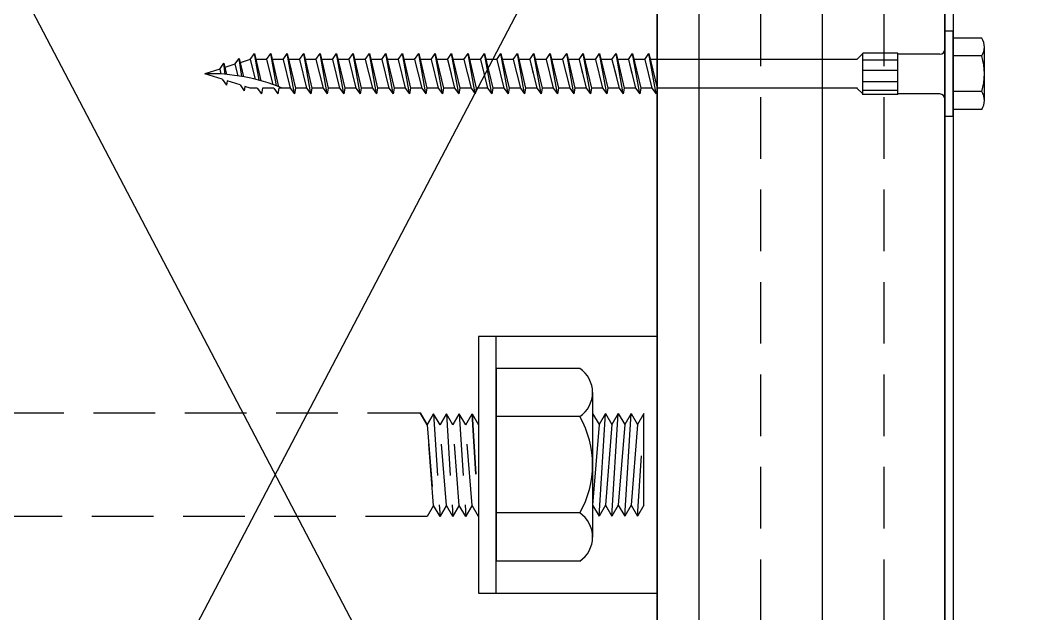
# Model space of a CAD drawing. Header units: inches. Extents: x -2661 to 42767, y -1222 to 9099.
# Drawn here: x -1287.88 to -1281.77, y 2735.92 to 2739.53 of the extents above; entities that cross this region are included whole.
import ezdxf

# ---------------------------------------------------------------- set-up
doc = ezdxf.new("R2010")
doc.units = ezdxf.units.IN
doc.header["$LTSCALE"] = 12
doc.header["$MEASUREMENT"] = 0
doc.linetypes.add('HIDDEN8', pattern=[0.04625, 0.03125, -0.015])
doc.layers.get('0').update_dxf_attribs({"linetype": 'CONTINUOUS'})
for name, color, linetype in [('S-BOLT', 2, 'CONTINUOUS'), ('S-FASTENERS', 2, 'CONTINUOUS'), ('S-SIMPSON', 2, 'CONTINUOUS'), ('S-STEEL', 4, 'CONTINUOUS'), ('S-WOOD', 3, 'CONTINUOUS')]:
    doc.layers.add(name, color=color, linetype=linetype)
doc.layers.add('S-HATCH1', color=1, linetype='CONTINUOUS', transparency=0.5)

# ---------------------------------------------------------------- blocks, each defined once
blk = doc.blocks.new('W10x54')
at = {"layer": 'S-HATCH1'}
h = blk.add_hatch(dxfattribs=at)
h.set_pattern_fill('STEEL', color=256, scale=10, style=0)
h.set_pattern_definition([(45, (-76.649, -518.546), (-0.8838835, 0.8838835), []), (45, (-76.649, -517.921), (-0.8838835, 0.8838835), [])])
edge = h.paths.add_edge_path()
edge.add_line((5, -5.0625), (5, -4.4375))
edge.add_line((5, -4.4375), (0.875, -4.4375))
edge.add_arc((0.875, -3.75), 0.6875, 180, 270, ccw=False)
edge.add_line((0.1875, -3.75), (0.1875, 3.75))
edge.add_arc((0.875, 3.75), 0.6875, 90, 180, ccw=False)
edge.add_line((0.875, 4.4375), (5, 4.4375))
edge.add_line((5, 4.4375), (5, 5.0625))
edge.add_line((5, 5.0625), (-5, 5.0625))
edge.add_line((-5, 5.0625), (-5, 4.4375))
edge.add_line((-5, 4.4375), (-0.875, 4.4375))
edge.add_arc((-0.875, 3.75), 0.6875, 0, 90, ccw=False)
edge.add_line((-0.1875, 3.75), (-0.1875, -3.75))
edge.add_arc((-0.875, -3.75), 0.6875, -90, 0, ccw=False)
edge.add_line((-0.875, -4.4375), (-5, -4.4375))
edge.add_line((-5, -4.4375), (-5, -5.0625))
edge.add_line((-5, -5.0625), (5, -5.0625))
blk = doc.blocks.new('NUT-SM-THREADS-new')
for p, q in [((0.3921, 1.4375), (-0.4997, 1.4375)), ((-0.4997, 1.4375), (-0.3914, 1.375)), ((-0.4997, 1.3125), (-0.3914, 1.375)), ((-0.3914, 1.375), (0.3921, 1.3125)), ((0.5003, 1.375), (-0.0874, 1.4117)), ((0.3921, 1.4375), (0.3921, 1.4375)), ((0.3921, 1.4375), (0.5003, 1.375)), ((0.3921, 1.3125), (0.5003, 1.375)), ((0.5003, 1.25), (-0.4997, 1.3125)), ((-0.4997, 1.3125), (-0.3914, 1.25)), ((0.3921, 1.3125), (0.5003, 1.25)), ((-0.4997, 1.1875), (-0.3914, 1.25)), ((0.5003, 1.125), (-0.4997, 1.1875)), ((-0.4997, 1.1875), (-0.3914, 1.125)), ((-0.3914, 1.25), (0.3921, 1.1875)), ((0.3921, 1.1875), (0.5003, 1.25)), ((0.3921, 1.1875), (0.5003, 1.125)), ((-0.4997, 1.0625), (-0.3914, 1.125)), ((-0.3914, 1.125), (0.3921, 1.0625)), ((0.3921, 1.0625), (0.5003, 1.125)), ((0.5003, 1), (-0.4997, 1.0625)), ((-0.4997, 1.0625), (-0.3914, 1)), ((-0.4997, 0.9375), (-0.3914, 1)), ((-0.3914, 1), (0.3921, 0.9375)), ((0.3921, 1.0625), (0.5003, 1)), ((0.3921, 0.9375), (0.5003, 1)), ((-0.703, 0.9375), (0.7043, 0.9375)), ((-0.9378, 0.8125), (-0.9378, 0)), ((-0.4688, 0.8125), (-0.4688, 0)), ((0.4694, 0.8125), (0.4694, 0)), ((0.9385, 0.8125), (0.9385, 0)), ((-0.9378, 0), (-0.8438, 0)), ((-0.8438, 0), (0.8438, 0)), ((0.8438, 0), (0.9385, 0))]:
    blk.add_line(p, q)
for centre, radius, start, end in [((-0.7033, 0.6549), 0.2826, 33.89006, 146.10994), ((0.0003, -0.0052), 0.9427, 60.15828, 119.84172), ((0.704, 0.6549), 0.2826, 33.89006, 146.10994)]:
    blk.add_arc(centre, radius, start, end)
blk = doc.blocks.new('*U508')
at = {"layer": 'S-BOLT'}
blk.add_lwpolyline([(7.8913, 0.7812), (7.8913, -0.7812), (7.9988, -0.7812), (7.9988, 0.7812)], close=True, dxfattribs=at)
at = {"layer": 'S-BOLT', "linetype": 'HIDDEN8'}
for points in [[(7.8132, 0.2422), (7.8523, 0.3098), (7.8752, -0.0575), (7.8523, 0.3098), (7.8913, 0.2422), (7.8913, -0.3152), (7.8523, -0.2475), (7.8132, 0.2422), (7.7741, 0.3098), (7.8132, -0.3152), (7.8523, -0.2475), (7.8132, -0.3152), (7.7741, -0.2475), (7.7351, 0.2422), (7.7741, 0.3098), (7.7351, 0.2422), (7.696, 0.3098), (7.7351, -0.3152), (7.7741, -0.2475), (7.7351, -0.3152), (7.696, -0.2475), (7.6569, 0.2422), (7.696, 0.3098), (7.6569, 0.2422), (7.6179, 0.3098), (7.6569, -0.3152), (7.696, -0.2475), (7.6569, -0.3152), (7.6179, -0.2475), (7.5788, 0.2422), (7.6179, 0.3098), (7.5788, 0.2422), (7.5364, 0.3154), (7.5788, 0.2422), (7.6179, -0.2475), (7.5788, -0.3152), (0, -0.3154)], [(0, 0.3154), (7.5364, 0.3154)]]:
    blk.add_lwpolyline(points, dxfattribs=at)
at = {"layer": 'S-BOLT', "xscale": 0.625, "yscale": 0.625, "zscale": 0.625, "rotation": 270}
blk.add_blockref('NUT-SM-THREADS-new', (7.9988, 0), dxfattribs=at)
blk = doc.blocks.new('*U1291')
at = {"layer": 'S-WOOD'}
h = blk.add_hatch(dxfattribs=at)
h.set_pattern_fill('ANSI33', color=1, scale=3, angle=45, style=0)
h.set_pattern_definition([(90, (0.25, -8.375), (-0.75, 1e-16), []), (90, (0.625, -8), (-0.75, 1e-16), [0.375, -0.1875])])
h.paths.add_polyline_path([(1.75, -11.875), (0, -11.875), (0, 0), (1.75, 0)])
at = {"color": 4}
blk.add_lwpolyline([(0, 0), (1.75, 0), (1.75, -11.875), (0, -11.875)], close=True, dxfattribs=at)
blk.add_lwpolyline([(1.75, -11.875), (0, -11.875), (0, 0), (1.75, 0)], close=True)
blk = doc.blocks.new('SDS.25X4.5-f')
at = {"layer": 'S-SIMPSON'}
for p, q in [((-0.2165, 0.2244), (-0.2165, 0.05)), ((0.1624, 0.24), (-0.1624, 0.24)), ((-0.1083, 0.2244), (-0.1083, 0.05)), ((0.1083, 0.2244), (0.1083, 0.05)), ((0.2165, 0.2244), (0.2165, 0.05)), ((0.26, 0.05), (-0.26, 0.05)), ((-0.26, 0.05), (-0.26, 0)), ((0.26, 0), (-0.26, 0)), ((0.26, 0.05), (0.26, 0)), ((-0.1259, -0.286), (-0.1259, -0.5)), ((0.1259, -0.286), (-0.1259, -0.286)), ((-0.0823, -0.286), (-0.0823, -0.5)), ((-0.0192, -0.286), (-0.0192, -0.5)), ((0.0494, -0.286), (0.0494, -0.5)), ((0.1018, -0.286), (0.1018, -0.5)), ((0.1259, -0.286), (0.1259, -0.5)), ((0.1276, -0.5), (-0.1242, -0.5)), ((-0.087, -0.536), (-0.123, -0.5)), ((-0.087, -0.536), (-0.087, -1.7912)), ((0.123, -0.5), (0.087, -0.536)), ((0.087, -0.5316), (0.087, -1.75)), ((0.087, -0.5316), (0.087, -1.75)), ((-0.087, -0.5749), (-0.087, -1.7912)), ((0.087, -1.6816), (0.087, -1.75)), ((0.087, -1.6816), (0.087, -1.75)), ((-0.087, -1.7249), (-0.087, -1.7912)), ((-0.087, -1.7249), (-0.087, -1.7912)), ((-0.087, -1.7249), (-0.087, -1.7912))]:
    blk.add_line(p, q, dxfattribs=at)
at = {"layer": 'S-SIMPSON', "color": 1}
for p, q in [((-0.123, -1.7997), (0.087, -1.75)), ((-0.123, -1.7997), (0.087, -1.75)), ((-0.123, -1.7997), (0.087, -1.75)), ((0.123, -1.7563), (-0.123, -1.7997)), ((0.123, -1.7563), (-0.123, -1.7997)), ((0.123, -1.7563), (-0.123, -1.7997)), ((0.087, -1.75), (0.123, -1.7563)), ((0.087, -1.75), (0.123, -1.7563)), ((0.087, -1.75), (0.123, -1.7563)), ((0.087, -1.7816), (0.123, -1.7563)), ((0.087, -1.7816), (0.123, -1.7563)), ((0.087, -1.7816), (0.123, -1.7563)), ((-0.087, -1.8249), (-0.123, -1.7997)), ((-0.087, -1.8249), (-0.123, -1.7997)), ((-0.087, -1.8249), (-0.123, -1.7997)), ((-0.087, -1.8249), (0.087, -1.7816)), ((-0.087, -1.8249), (0.087, -1.7816)), ((-0.087, -1.8249), (0.087, -1.7816)), ((-0.087, -1.8249), (-0.087, -1.8912)), ((-0.087, -1.8249), (-0.087, -1.8912)), ((-0.087, -1.8249), (-0.087, -1.8912)), ((-0.087, -1.8249), (-0.087, -1.8912)), ((-0.087, -1.8249), (-0.087, -1.8912)), ((-0.087, -1.8249), (-0.087, -1.8912)), ((0.087, -1.7816), (0.087, -1.85)), ((0.087, -1.7816), (0.087, -1.85)), ((0.087, -1.7816), (0.087, -1.85)), ((0.087, -1.7816), (0.087, -1.85)), ((0.087, -1.7816), (0.087, -1.85)), ((0.087, -1.7816), (0.087, -1.85)), ((-0.123, -1.8997), (0.087, -1.85)), ((-0.123, -1.8997), (0.087, -1.85)), ((-0.123, -1.8997), (0.087, -1.85)), ((-0.123, -1.8997), (0.087, -1.85)), ((0.123, -1.8563), (-0.123, -1.8997)), ((0.123, -1.8563), (-0.123, -1.8997)), ((0.123, -1.8563), (-0.123, -1.8997)), ((0.123, -1.8563), (-0.123, -1.8997)), ((-0.087, -1.9249), (0.087, -1.8816)), ((-0.087, -1.9249), (0.087, -1.8816)), ((-0.087, -1.9249), (0.087, -1.8816)), ((-0.087, -1.9249), (0.087, -1.8816)), ((0.087, -1.85), (0.123, -1.8563)), ((0.087, -1.85), (0.123, -1.8563)), ((0.087, -1.85), (0.123, -1.8563)), ((0.087, -1.85), (0.123, -1.8563)), ((0.087, -1.8816), (0.123, -1.8563)), ((0.087, -1.8816), (0.123, -1.8563)), ((0.087, -1.8816), (0.123, -1.8563)), ((0.087, -1.8816), (0.123, -1.8563)), ((0.087, -1.8816), (0.087, -1.95)), ((0.087, -1.8816), (0.087, -1.95)), ((0.087, -1.8816), (0.087, -1.95)), ((0.087, -1.8816), (0.087, -1.95)), ((0.087, -1.8816), (0.087, -1.95)), ((0.087, -1.8816), (0.087, -1.95)), ((0.087, -1.8816), (0.087, -1.95)), ((0.087, -1.8816), (0.087, -1.95)), ((0.087, -1.8816), (0.087, -1.95)), ((0.087, -1.8816), (0.087, -1.95)), ((-0.087, -1.9249), (-0.123, -1.8997)), ((-0.087, -1.9249), (-0.123, -1.8997)), ((-0.087, -1.9249), (-0.123, -1.8997)), ((-0.087, -1.9249), (-0.123, -1.8997)), ((-0.087, -1.9249), (-0.123, -1.8997)), ((-0.123, -1.9997), (0.087, -1.95)), ((-0.123, -1.9997), (0.087, -1.95)), ((-0.123, -1.9997), (0.087, -1.95)), ((-0.123, -1.9997), (0.087, -1.95)), ((-0.123, -1.9997), (0.087, -1.95)), ((-0.123, -1.9997), (0.087, -1.95)), ((-0.123, -1.9997), (0.087, -1.95)), ((-0.123, -1.9997), (0.087, -1.95)), ((-0.087, -1.9249), (0, -1.9032)), ((-0.087, -1.9249), (-0.087, -1.9912)), ((-0.087, -1.9249), (-0.087, -1.9912)), ((-0.087, -1.9249), (-0.087, -1.9912)), ((-0.087, -1.9249), (-0.087, -1.9912)), ((-0.087, -1.9249), (-0.087, -1.9912)), ((-0.087, -1.9249), (-0.087, -1.9912)), ((-0.087, -1.9249), (-0.087, -1.9912)), ((-0.087, -1.9249), (-0.087, -1.9912)), ((-0.087, -1.9249), (-0.087, -1.9912)), ((-0.087, -1.9249), (-0.087, -1.9912)), ((-0.087, -1.9249), (-0.087, -1.9912)), ((-0.087, -1.9249), (-0.087, -1.9912)), ((-0.087, -1.9912), (0.087, -1.95)), ((0.087, -1.95), (0.123, -1.9563)), ((0.087, -1.95), (0.123, -1.9563)), ((0.087, -1.95), (0.123, -1.9563)), ((0.087, -1.95), (0.123, -1.9563)), ((0.087, -1.95), (0.123, -1.9563)), ((0.087, -1.95), (0.123, -1.9563)), ((0.087, -1.95), (0.123, -1.9563)), ((0.087, -1.95), (0.123, -1.9563)), ((0.087, -1.95), (0.123, -1.9563)), ((0.123, -1.9563), (-0.123, -1.9997)), ((0.123, -1.9563), (-0.123, -1.9997)), ((0.123, -1.9563), (-0.123, -1.9997)), ((0.123, -1.9563), (-0.123, -1.9997)), ((0.123, -1.9563), (-0.123, -1.9997)), ((0.123, -1.9563), (-0.123, -1.9997)), ((0.123, -1.9563), (-0.123, -1.9997)), ((0.123, -1.9563), (-0.123, -1.9997)), ((0.123, -1.9563), (-0.123, -1.9997)), ((-0.087, -2.0249), (-0.123, -1.9997)), ((-0.087, -2.0249), (-0.123, -1.9997)), ((-0.087, -2.0249), (-0.123, -1.9997)), ((-0.087, -2.0249), (-0.123, -1.9997)), ((-0.087, -2.0249), (-0.123, -1.9997)), ((-0.087, -2.0249), (-0.123, -1.9997)), ((-0.087, -2.0249), (-0.123, -1.9997)), ((-0.087, -2.0249), (-0.123, -1.9997)), ((-0.087, -2.0249), (-0.123, -1.9997)), ((-0.087, -2.0249), (-0.123, -1.9997)), ((-0.087, -2.0249), (-0.123, -1.9997)), ((-0.087, -2.0249), (-0.123, -1.9997)), ((-0.087, -2.0249), (-0.123, -1.9997)), ((-0.087, -2.0249), (0.087, -1.9816)), ((-0.087, -2.0249), (0.087, -1.9816)), ((-0.087, -2.0249), (0.087, -1.9816)), ((-0.087, -2.0249), (0.087, -1.9816)), ((-0.087, -2.0249), (0.087, -1.9816)), ((-0.087, -2.0249), (0.087, -1.9816)), ((-0.087, -2.0249), (0.087, -1.9816)), ((-0.087, -2.0249), (0.087, -1.9816)), ((-0.087, -2.0249), (0.087, -1.9816)), ((-0.087, -2.0249), (0.013, -2)), ((-0.087, -2.0249), (0.013, -2)), ((-0.087, -2.0249), (0.013, -2)), ((-0.087, -2.0249), (0, -2.0032)), ((0.087, -1.9816), (0.123, -1.9563)), ((0.087, -1.9816), (0.123, -1.9563)), ((0.087, -1.9816), (0.123, -1.9563)), ((0.087, -1.9816), (0.123, -1.9563)), ((0.087, -1.9816), (0.123, -1.9563)), ((0.087, -1.9816), (0.123, -1.9563)), ((0.087, -1.9816), (0.123, -1.9563)), ((0.087, -1.9816), (0.123, -1.9563)), ((0.087, -1.9816), (0.123, -1.9563)), ((0.087, -1.9816), (0.087, -2.05)), ((0.087, -1.9816), (0.087, -2.05)), ((0.087, -1.9816), (0.087, -2.05)), ((0.087, -1.9816), (0.087, -2.05)), ((0.087, -1.9816), (0.087, -2.05)), ((0.087, -1.9816), (0.087, -2.05)), ((0.087, -1.9816), (0.087, -2.05)), ((0.087, -1.9816), (0.087, -2.05)), ((0.087, -1.9816), (0.087, -2.05)), ((0.087, -1.9816), (0.087, -2.05)), ((0.087, -1.9816), (0.087, -2.05)), ((0.087, -1.9816), (0.087, -2.05)), ((0.087, -1.9816), (0.087, -2.05)), ((-0.123, -2.0997), (0.087, -2.05)), ((-0.123, -2.0997), (0.087, -2.05)), ((-0.123, -2.0997), (0.087, -2.05)), ((-0.123, -2.0997), (0.087, -2.05)), ((-0.123, -2.0997), (0.087, -2.05)), ((-0.123, -2.0997), (0.087, -2.05)), ((-0.123, -2.0997), (0.087, -2.05)), ((-0.123, -2.0997), (0.087, -2.05)), ((-0.123, -2.0997), (0.087, -2.05)), ((0.123, -2.0563), (-0.123, -2.0997)), ((0.123, -2.0563), (-0.123, -2.0997)), ((0.123, -2.0563), (-0.123, -2.0997)), ((0.123, -2.0563), (-0.123, -2.0997)), ((0.123, -2.0563), (-0.123, -2.0997)), ((0.123, -2.0563), (-0.123, -2.0997)), ((0.123, -2.0563), (-0.123, -2.0997)), ((0.123, -2.0563), (-0.123, -2.0997)), ((0.123, -2.0563), (-0.123, -2.0997)), ((-0.087, -2.0249), (-0.087, -2.0912)), ((-0.087, -2.0249), (-0.087, -2.0912)), ((-0.087, -2.0249), (-0.087, -2.0912)), ((-0.087, -2.0249), (-0.087, -2.0912)), ((-0.087, -2.0249), (-0.087, -2.0912)), ((-0.087, -2.0249), (-0.087, -2.0912)), ((-0.087, -2.0249), (-0.087, -2.0912)), ((-0.087, -2.0249), (-0.087, -2.0912)), ((-0.087, -2.0249), (-0.087, -2.0912)), ((-0.087, -2.0249), (-0.087, -2.0912)), ((-0.087, -2.0249), (-0.087, -2.0912)), ((0.087, -2.05), (0.123, -2.0563)), ((0.087, -2.05), (0.123, -2.0563)), ((0.087, -2.05), (0.123, -2.0563)), ((0.087, -2.05), (0.123, -2.0563)), ((0.087, -2.05), (0.123, -2.0563)), ((0.087, -2.05), (0.123, -2.0563)), ((0.087, -2.05), (0.123, -2.0563)), ((0.087, -2.05), (0.123, -2.0563)), ((0.087, -2.05), (0.123, -2.0563)), ((0.087, -2.0816), (0.123, -2.0563)), ((0.087, -2.0816), (0.123, -2.0563)), ((0.087, -2.0816), (0.123, -2.0563)), ((0.087, -2.0816), (0.123, -2.0563)), ((0.087, -2.0816), (0.123, -2.0563)), ((0.087, -2.0816), (0.123, -2.0563)), ((0.087, -2.0816), (0.123, -2.0563)), ((0.087, -2.0816), (0.123, -2.0563)), ((0.087, -2.0816), (0.123, -2.0563)), ((-0.087, -2.1249), (-0.123, -2.0997)), ((-0.087, -2.1249), (-0.123, -2.0997)), ((-0.087, -2.1249), (-0.123, -2.0997)), ((-0.087, -2.1249), (-0.123, -2.0997)), ((-0.087, -2.1249), (-0.123, -2.0997)), ((-0.087, -2.1249), (-0.123, -2.0997)), ((-0.087, -2.1249), (-0.123, -2.0997)), ((-0.087, -2.1249), (-0.123, -2.0997)), ((-0.087, -2.1249), (-0.123, -2.0997)), ((-0.087, -2.1249), (0.087, -2.0816)), ((-0.087, -2.1249), (0.087, -2.0816)), ((-0.087, -2.1249), (0.087, -2.0816)), ((-0.087, -2.1249), (0.087, -2.0816)), ((-0.087, -2.1249), (0.087, -2.0816)), ((-0.087, -2.1249), (0.087, -2.0816)), ((-0.087, -2.1249), (0.087, -2.0816)), ((-0.087, -2.1249), (0.087, -2.0816)), ((-0.087, -2.1249), (0.087, -2.0816)), ((-0.087, -2.1249), (-0.087, -2.1912)), ((-0.087, -2.1249), (-0.087, -2.1912)), ((-0.087, -2.1249), (-0.087, -2.1912)), ((-0.087, -2.1249), (-0.087, -2.1912)), ((-0.087, -2.1249), (-0.087, -2.1912)), ((-0.087, -2.1249), (-0.087, -2.1912)), ((-0.087, -2.1249), (-0.087, -2.1912)), ((-0.087, -2.1249), (-0.087, -2.1912)), ((-0.087, -2.1249), (-0.087, -2.1912)), ((-0.087, -2.1249), (-0.087, -2.1912)), ((-0.087, -2.1249), (-0.087, -2.1912)), ((0.087, -2.0816), (0.087, -2.15)), ((0.087, -2.0816), (0.087, -2.15)), ((0.087, -2.0816), (0.087, -2.15)), ((0.087, -2.0816), (0.087, -2.15)), ((0.087, -2.0816), (0.087, -2.15)), ((0.087, -2.0816), (0.087, -2.15)), ((0.087, -2.0816), (0.087, -2.15)), ((0.087, -2.0816), (0.087, -2.15)), ((0.087, -2.0816), (0.087, -2.15)), ((0.087, -2.0816), (0.087, -2.15)), ((0.087, -2.0816), (0.087, -2.15)), ((-0.123, -2.1997), (0.087, -2.15)), ((-0.123, -2.1997), (0.087, -2.15)), ((-0.123, -2.1997), (0.087, -2.15)), ((-0.123, -2.1997), (0.087, -2.15)), ((-0.123, -2.1997), (0.087, -2.15)), ((-0.123, -2.1997), (0.087, -2.15)), ((-0.123, -2.1997), (0.087, -2.15)), ((-0.123, -2.1997), (0.087, -2.15)), ((-0.123, -2.1997), (0.087, -2.15)), ((-0.123, -2.1997), (0.087, -2.15)), ((-0.123, -2.1997), (0.087, -2.15)), ((0.123, -2.1563), (-0.123, -2.1997)), ((0.123, -2.1563), (-0.123, -2.1997)), ((0.123, -2.1563), (-0.123, -2.1997)), ((0.123, -2.1563), (-0.123, -2.1997)), ((0.123, -2.1563), (-0.123, -2.1997)), ((0.123, -2.1563), (-0.123, -2.1997)), ((0.123, -2.1563), (-0.123, -2.1997)), ((0.123, -2.1563), (-0.123, -2.1997)), ((0.123, -2.1563), (-0.123, -2.1997)), ((0.123, -2.1563), (-0.123, -2.1997)), ((0.123, -2.1563), (-0.123, -2.1997)), ((-0.087, -2.2249), (-0.123, -2.1997)), ((-0.087, -2.2249), (-0.123, -2.1997)), ((-0.087, -2.2249), (-0.123, -2.1997)), ((-0.087, -2.2249), (-0.123, -2.1997)), ((-0.087, -2.2249), (-0.123, -2.1997)), ((-0.087, -2.2249), (-0.123, -2.1997)), ((-0.087, -2.2249), (-0.123, -2.1997)), ((-0.087, -2.2249), (-0.123, -2.1997)), ((-0.087, -2.2249), (-0.123, -2.1997)), ((-0.087, -2.2249), (-0.123, -2.1997)), ((-0.087, -2.2249), (-0.123, -2.1997)), ((-0.087, -2.2249), (-0.123, -2.1997)), ((-0.087, -2.2249), (-0.123, -2.1997)), ((-0.087, -2.2249), (0.087, -2.1816)), ((-0.087, -2.2249), (0.087, -2.1816)), ((-0.087, -2.2249), (0.087, -2.1816)), ((-0.087, -2.2249), (0.087, -2.1816)), ((-0.087, -2.2249), (0.087, -2.1816)), ((-0.087, -2.2249), (0.087, -2.1816)), ((-0.087, -2.2249), (0.087, -2.1816)), ((-0.087, -2.2249), (0.087, -2.1816)), ((-0.087, -2.2249), (0.087, -2.1816)), ((-0.087, -2.2249), (0.087, -2.1816)), ((-0.087, -2.2249), (0.087, -2.1816)), ((0.087, -2.15), (0.123, -2.1563)), ((0.087, -2.15), (0.123, -2.1563)), ((0.087, -2.15), (0.123, -2.1563)), ((0.087, -2.15), (0.123, -2.1563)), ((0.087, -2.15), (0.123, -2.1563)), ((0.087, -2.15), (0.123, -2.1563)), ((0.087, -2.15), (0.123, -2.1563)), ((0.087, -2.15), (0.123, -2.1563)), ((0.087, -2.15), (0.123, -2.1563)), ((0.087, -2.15), (0.123, -2.1563)), ((0.087, -2.15), (0.123, -2.1563)), ((0.087, -2.1816), (0.123, -2.1563)), ((0.087, -2.1816), (0.123, -2.1563)), ((0.087, -2.1816), (0.123, -2.1563)), ((0.087, -2.1816), (0.123, -2.1563)), ((0.087, -2.1816), (0.123, -2.1563)), ((0.087, -2.1816), (0.123, -2.1563)), ((0.087, -2.1816), (0.123, -2.1563)), ((0.087, -2.1816), (0.123, -2.1563)), ((0.087, -2.1816), (0.123, -2.1563)), ((0.087, -2.1816), (0.123, -2.1563)), ((0.087, -2.1816), (0.123, -2.1563)), ((0.087, -2.1816), (0.087, -2.25)), ((0.087, -2.1816), (0.087, -2.25)), ((0.087, -2.1816), (0.087, -2.25)), ((0.087, -2.1816), (0.087, -2.25)), ((0.087, -2.1816), (0.087, -2.25)), ((0.087, -2.1816), (0.087, -2.25)), ((0.087, -2.1816), (0.087, -2.25)), ((0.087, -2.1816), (0.087, -2.25)), ((-0.123, -2.2997), (0.087, -2.25)), ((-0.123, -2.2997), (0.087, -2.25)), ((-0.123, -2.2997), (0.087, -2.25)), ((-0.123, -2.2997), (0.087, -2.25)), ((-0.123, -2.2997), (0.087, -2.25)), ((-0.123, -2.2997), (0.087, -2.25)), ((-0.123, -2.2997), (0.087, -2.25)), ((-0.123, -2.2997), (0.087, -2.25)), ((0.123, -2.2563), (-0.123, -2.2997)), ((0.123, -2.2563), (-0.123, -2.2997)), ((0.123, -2.2563), (-0.123, -2.2997)), ((0.123, -2.2563), (-0.123, -2.2997)), ((0.123, -2.2563), (-0.123, -2.2997)), ((0.123, -2.2563), (-0.123, -2.2997)), ((0.123, -2.2563), (-0.123, -2.2997)), ((0.123, -2.2563), (-0.123, -2.2997)), ((0.123, -2.2563), (-0.123, -2.2997)), ((-0.087, -2.2249), (0, -2.2032)), ((-0.087, -2.2249), (0, -2.2032)), ((-0.087, -2.2249), (-0.087, -2.2912)), ((-0.087, -2.2249), (-0.087, -2.2912)), ((-0.087, -2.2249), (-0.087, -2.2912)), ((-0.087, -2.2249), (-0.087, -2.2912)), ((-0.087, -2.2249), (-0.087, -2.2912)), ((-0.087, -2.2249), (-0.087, -2.2912)), ((-0.087, -2.2249), (-0.087, -2.2912)), ((-0.087, -2.2249), (-0.087, -2.2912)), ((-0.087, -2.2249), (-0.087, -2.2912)), ((-0.087, -2.2249), (-0.087, -2.2912)), ((-0.087, -2.2912), (0.087, -2.25)), ((0.087, -2.25), (0.123, -2.2563)), ((0.087, -2.25), (0.123, -2.2563)), ((0.087, -2.25), (0.123, -2.2563)), ((0.087, -2.25), (0.123, -2.2563)), ((0.087, -2.25), (0.123, -2.2563)), ((0.087, -2.25), (0.123, -2.2563)), ((0.087, -2.25), (0.123, -2.2563)), ((0.087, -2.25), (0.123, -2.2563)), ((0.087, -2.25), (0.123, -2.2563)), ((0.087, -2.2816), (0.123, -2.2563)), ((0.087, -2.2816), (0.123, -2.2563)), ((0.087, -2.2816), (0.123, -2.2563)), ((0.087, -2.2816), (0.123, -2.2563)), ((0.087, -2.2816), (0.123, -2.2563)), ((0.087, -2.2816), (0.123, -2.2563)), ((0.087, -2.2816), (0.123, -2.2563)), ((0.087, -2.2816), (0.123, -2.2563)), ((0.087, -2.2816), (0.123, -2.2563)), ((-0.087, -2.3249), (-0.123, -2.2997)), ((-0.087, -2.3249), (-0.123, -2.2997)), ((-0.087, -2.3249), (-0.123, -2.2997)), ((-0.087, -2.3249), (-0.123, -2.2997)), ((-0.087, -2.3249), (-0.123, -2.2997)), ((-0.087, -2.3249), (-0.123, -2.2997)), ((-0.087, -2.3249), (-0.123, -2.2997)), ((-0.087, -2.3249), (-0.123, -2.2997)), ((-0.087, -2.3249), (-0.123, -2.2997)), ((-0.087, -2.3249), (-0.123, -2.2997)), ((-0.087, -2.3249), (0.087, -2.2816)), ((-0.087, -2.3249), (0.087, -2.2816)), ((-0.087, -2.3249), (0.087, -2.2816)), ((-0.087, -2.3249), (0.087, -2.2816)), ((-0.087, -2.3249), (0.087, -2.2816)), ((-0.087, -2.3249), (0.087, -2.2816)), ((-0.087, -2.3249), (0.087, -2.2816)), ((-0.087, -2.3249), (0.087, -2.2816)), ((-0.087, -2.3249), (0.087, -2.2816)), ((-0.087, -2.3249), (0, -2.3032)), ((0.087, -2.2816), (0.087, -2.35)), ((0.087, -2.2816), (0.087, -2.35)), ((0.087, -2.2816), (0.087, -2.35)), ((0.087, -2.2816), (0.087, -2.35)), ((0.087, -2.2816), (0.087, -2.35)), ((0.087, -2.2816), (0.087, -2.35)), ((0.087, -2.2816), (0.087, -2.35)), ((0.087, -2.2816), (0.087, -2.35)), ((0.087, -2.2816), (0.087, -2.35)), ((-0.123, -2.3997), (0.087, -2.35)), ((-0.123, -2.3997), (0.087, -2.35)), ((-0.123, -2.3997), (0.087, -2.35)), ((-0.123, -2.3997), (0.087, -2.35)), ((-0.123, -2.3997), (0.087, -2.35)), ((-0.123, -2.3997), (0.087, -2.35)), ((0.123, -2.3563), (-0.123, -2.3997)), ((0.123, -2.3563), (-0.123, -2.3997)), ((0.123, -2.3563), (-0.123, -2.3997)), ((0.123, -2.3563), (-0.123, -2.3997)), ((0.123, -2.3563), (-0.123, -2.3997)), ((0.123, -2.3563), (-0.123, -2.3997)), ((-0.087, -2.3249), (-0.087, -2.3912)), ((-0.087, -2.3249), (-0.087, -2.3912)), ((-0.087, -2.3249), (-0.087, -2.3912)), ((-0.087, -2.3249), (-0.087, -2.3912)), ((-0.087, -2.3249), (-0.087, -2.3912)), ((-0.087, -2.3249), (-0.087, -2.3912)), ((-0.087, -2.3249), (-0.087, -2.3912)), ((-0.087, -2.3249), (-0.087, -2.3912)), ((-0.087, -2.4249), (0.087, -2.3816)), ((-0.087, -2.4249), (0.087, -2.3816)), ((-0.087, -2.4249), (0.087, -2.3816)), ((-0.087, -2.4249), (0.087, -2.3816)), ((-0.087, -2.4249), (0.087, -2.3816)), ((-0.087, -2.4249), (0.087, -2.3816)), ((0.087, -2.35), (0.123, -2.3563)), ((0.087, -2.35), (0.123, -2.3563)), ((0.087, -2.35), (0.123, -2.3563)), ((0.087, -2.35), (0.123, -2.3563)), ((0.087, -2.35), (0.123, -2.3563)), ((0.087, -2.35), (0.123, -2.3563)), ((0.087, -2.3816), (0.123, -2.3563)), ((0.087, -2.3816), (0.123, -2.3563)), ((0.087, -2.3816), (0.123, -2.3563)), ((0.087, -2.3816), (0.123, -2.3563)), ((0.087, -2.3816), (0.123, -2.3563)), ((0.087, -2.3816), (0.123, -2.3563)), ((0.087, -2.3816), (0.087, -2.45)), ((0.087, -2.3816), (0.087, -2.45)), ((0.087, -2.3816), (0.087, -2.45)), ((0.087, -2.3816), (0.087, -2.45)), ((0.087, -2.3816), (0.087, -2.45)), ((0.087, -2.3816), (0.087, -2.45)), ((0.087, -2.3816), (0.087, -2.45)), ((-0.087, -2.4249), (-0.123, -2.3997)), ((-0.087, -2.4249), (-0.123, -2.3997)), ((-0.087, -2.4249), (-0.123, -2.3997)), ((-0.087, -2.4249), (-0.123, -2.3997)), ((-0.087, -2.4249), (-0.123, -2.3997)), ((-0.087, -2.4249), (-0.123, -2.3997)), ((-0.087, -2.4249), (-0.087, -2.4912)), ((-0.087, -2.4249), (-0.087, -2.4912)), ((-0.087, -2.4249), (-0.087, -2.4912)), ((-0.087, -2.4249), (-0.087, -2.4912)), ((-0.087, -2.4249), (-0.087, -2.4912)), ((-0.087, -2.4249), (-0.087, -2.4912)), ((-0.087, -2.4249), (-0.087, -2.4912)), ((-0.123, -2.4997), (0.087, -2.45)), ((-0.123, -2.4997), (0.087, -2.45)), ((-0.123, -2.4997), (0.087, -2.45)), ((-0.123, -2.4997), (0.087, -2.45)), ((-0.123, -2.4997), (0.087, -2.45)), ((-0.123, -2.4997), (0.087, -2.45)), ((-0.123, -2.4997), (0.087, -2.45)), ((0.123, -2.4563), (-0.123, -2.4997)), ((0.123, -2.4563), (-0.123, -2.4997)), ((0.123, -2.4563), (-0.123, -2.4997)), ((0.123, -2.4563), (-0.123, -2.4997)), ((0.123, -2.4563), (-0.123, -2.4997)), ((0.123, -2.4563), (-0.123, -2.4997)), ((0.123, -2.4563), (-0.123, -2.4997)), ((-0.087, -2.5249), (-0.123, -2.4997)), ((-0.087, -2.5249), (-0.123, -2.4997)), ((-0.087, -2.5249), (-0.123, -2.4997)), ((-0.087, -2.5249), (-0.123, -2.4997)), ((-0.087, -2.5249), (-0.123, -2.4997)), ((-0.087, -2.5249), (-0.123, -2.4997)), ((-0.087, -2.5249), (-0.123, -2.4997)), ((-0.087, -2.5249), (-0.123, -2.4997)), ((-0.087, -2.5249), (0.087, -2.4816)), ((-0.087, -2.5249), (0.087, -2.4816)), ((-0.087, -2.5249), (0.087, -2.4816)), ((-0.087, -2.5249), (0.087, -2.4816)), ((-0.087, -2.5249), (0.087, -2.4816)), ((-0.087, -2.5249), (0.087, -2.4816)), ((-0.087, -2.5249), (0.087, -2.4816)), ((-0.087, -2.5249), (0, -2.5032)), ((0.087, -2.45), (0.123, -2.4563)), ((0.087, -2.45), (0.123, -2.4563)), ((0.087, -2.45), (0.123, -2.4563)), ((0.087, -2.45), (0.123, -2.4563)), ((0.087, -2.45), (0.123, -2.4563)), ((0.087, -2.45), (0.123, -2.4563)), ((0.087, -2.45), (0.123, -2.4563)), ((0.087, -2.4816), (0.123, -2.4563)), ((0.087, -2.4816), (0.123, -2.4563)), ((0.087, -2.4816), (0.123, -2.4563)), ((0.087, -2.4816), (0.123, -2.4563)), ((0.087, -2.4816), (0.123, -2.4563)), ((0.087, -2.4816), (0.123, -2.4563)), ((0.087, -2.4816), (0.123, -2.4563)), ((0.087, -2.4816), (0.087, -2.55)), ((0.087, -2.4816), (0.087, -2.55)), ((0.087, -2.4816), (0.087, -2.55)), ((0.087, -2.4816), (0.087, -2.55)), ((0.087, -2.4816), (0.087, -2.55)), ((0.087, -2.4816), (0.087, -2.55)), ((0.087, -2.4816), (0.087, -2.55)), ((0.087, -2.4816), (0.087, -2.55)), ((0.087, -2.4816), (0.087, -2.55)), ((0.087, -2.4816), (0.087, -2.55)), ((0.087, -2.4816), (0.087, -2.55)), ((0.087, -2.4816), (0.087, -2.55)), ((0.087, -2.4816), (0.087, -2.55)), ((0.087, -2.4816), (0.087, -2.55)), ((-0.123, -2.5997), (0.087, -2.55)), ((-0.123, -2.5997), (0.087, -2.55)), ((-0.123, -2.5997), (0.087, -2.55)), ((-0.123, -2.5997), (0.087, -2.55)), ((-0.123, -2.5997), (0.087, -2.55)), ((-0.123, -2.5997), (0.087, -2.55)), ((0.123, -2.5563), (-0.123, -2.5997)), ((0.123, -2.5563), (-0.123, -2.5997)), ((0.123, -2.5563), (-0.123, -2.5997)), ((0.123, -2.5563), (-0.123, -2.5997)), ((0.123, -2.5563), (-0.123, -2.5997)), ((0.123, -2.5563), (-0.123, -2.5997)), ((-0.087, -2.5249), (-0.087, -2.5912)), ((-0.087, -2.5249), (-0.087, -2.5912)), ((-0.087, -2.5249), (-0.087, -2.5912)), ((-0.087, -2.5249), (-0.087, -2.5912)), ((-0.087, -2.5249), (-0.087, -2.5912)), ((-0.087, -2.5249), (-0.087, -2.5912)), ((-0.087, -2.5249), (-0.087, -2.5912)), ((-0.087, -2.5249), (-0.087, -2.5912)), ((0.087, -2.55), (0.123, -2.5563)), ((0.087, -2.55), (0.123, -2.5563)), ((0.087, -2.55), (0.123, -2.5563)), ((0.087, -2.55), (0.123, -2.5563)), ((0.087, -2.55), (0.123, -2.5563)), ((0.087, -2.55), (0.123, -2.5563)), ((0.087, -2.5816), (0.123, -2.5563)), ((0.087, -2.5816), (0.123, -2.5563)), ((0.087, -2.5816), (0.123, -2.5563)), ((0.087, -2.5816), (0.123, -2.5563)), ((0.087, -2.5816), (0.123, -2.5563)), ((0.087, -2.5816), (0.123, -2.5563)), ((-0.087, -2.6249), (-0.123, -2.5997)), ((-0.087, -2.6249), (-0.123, -2.5997)), ((-0.087, -2.6249), (-0.123, -2.5997)), ((-0.087, -2.6249), (-0.123, -2.5997)), ((-0.087, -2.6249), (-0.123, -2.5997)), ((-0.087, -2.6249), (-0.123, -2.5997)), ((-0.087, -2.6249), (-0.123, -2.5997)), ((-0.087, -2.6249), (0.087, -2.5816)), ((-0.087, -2.6249), (0.087, -2.5816)), ((-0.087, -2.6249), (0.087, -2.5816)), ((-0.087, -2.6249), (0.087, -2.5816)), ((-0.087, -2.6249), (0.087, -2.5816)), ((-0.087, -2.6249), (0.087, -2.5816)), ((-0.087, -2.6249), (0, -2.6032)), ((-0.087, -2.6249), (-0.087, -2.6912)), ((-0.087, -2.6249), (-0.087, -2.6912)), ((-0.087, -2.6249), (-0.087, -2.6912)), ((-0.087, -2.6249), (-0.087, -2.6912)), ((-0.087, -2.6249), (-0.087, -2.6912)), ((-0.087, -2.6249), (-0.087, -2.6912)), ((-0.087, -2.6249), (-0.087, -2.6912)), ((0.087, -2.5816), (0.087, -2.65)), ((0.087, -2.5816), (0.087, -2.65)), ((0.087, -2.5816), (0.087, -2.65)), ((0.087, -2.5816), (0.087, -2.65)), ((0.087, -2.5816), (0.087, -2.65)), ((0.087, -2.5816), (0.087, -2.65)), ((0.087, -2.5816), (0.087, -2.65)), ((-0.123, -2.6997), (0.087, -2.65)), ((-0.123, -2.6997), (0.087, -2.65)), ((-0.123, -2.6997), (0.087, -2.65)), ((0.123, -2.6563), (-0.123, -2.6997)), ((0.123, -2.6563), (-0.123, -2.6997)), ((0.123, -2.6563), (-0.123, -2.6997)), ((-0.087, -2.7249), (0.087, -2.6816)), ((-0.087, -2.7249), (0.087, -2.6816)), ((-0.087, -2.7249), (0.087, -2.6816)), ((0.087, -2.65), (0.123, -2.6563)), ((0.087, -2.65), (0.123, -2.6563)), ((0.087, -2.65), (0.123, -2.6563)), ((0.087, -2.6816), (0.123, -2.6563)), ((0.087, -2.6816), (0.123, -2.6563)), ((0.087, -2.6816), (0.123, -2.6563)), ((0.087, -2.6816), (0.087, -2.75)), ((0.087, -2.6816), (0.087, -2.75)), ((0.087, -2.6816), (0.087, -2.75)), ((0.087, -2.6816), (0.087, -2.75)), ((0.087, -2.6816), (0.087, -2.75)), ((-0.087, -2.7249), (-0.123, -2.6997)), ((-0.087, -2.7249), (-0.123, -2.6997)), ((-0.087, -2.7249), (-0.123, -2.6997)), ((-0.087, -2.7249), (-0.087, -2.7912)), ((-0.087, -2.7249), (-0.087, -2.7912)), ((-0.087, -2.7249), (-0.087, -2.7912)), ((-0.087, -2.7249), (-0.087, -2.7912)), ((-0.087, -2.7249), (-0.087, -2.7912)), ((-0.123, -2.7997), (0.087, -2.75)), ((-0.123, -2.7997), (0.087, -2.75)), ((-0.123, -2.7997), (0.087, -2.75)), ((0.123, -2.7563), (-0.123, -2.7997)), ((0.123, -2.7563), (-0.123, -2.7997)), ((0.123, -2.7563), (-0.123, -2.7997)), ((-0.087, -2.8249), (-0.123, -2.7997)), ((-0.087, -2.8249), (-0.123, -2.7997)), ((-0.087, -2.8249), (-0.123, -2.7997)), ((-0.087, -2.8249), (0.087, -2.7816)), ((-0.087, -2.8249), (0.087, -2.7816)), ((-0.087, -2.8249), (0.087, -2.7816)), ((0.087, -2.75), (0.123, -2.7563)), ((0.087, -2.75), (0.123, -2.7563)), ((0.087, -2.75), (0.123, -2.7563)), ((0.087, -2.7816), (0.123, -2.7563)), ((0.087, -2.7816), (0.123, -2.7563)), ((0.087, -2.7816), (0.123, -2.7563)), ((0.087, -2.7816), (0.087, -2.85)), ((0.087, -2.7816), (0.087, -2.85)), ((0.087, -2.7816), (0.087, -2.85)), ((0.087, -2.7816), (0.087, -2.85)), ((0.087, -2.7816), (0.087, -2.85)), ((0.087, -2.7816), (0.087, -2.85)), ((0.087, -2.7816), (0.087, -2.85)), ((0.087, -2.7816), (0.087, -2.85)), ((-0.123, -2.8997), (0.087, -2.85)), ((-0.123, -2.8997), (0.087, -2.85)), ((-0.123, -2.8997), (0.087, -2.85)), ((-0.123, -2.8997), (0.087, -2.85)), ((0.123, -2.8563), (-0.123, -2.8997)), ((0.123, -2.8563), (-0.123, -2.8997)), ((0.123, -2.8563), (-0.123, -2.8997)), ((0.123, -2.8563), (-0.123, -2.8997)), ((-0.087, -2.8249), (-0.087, -2.8912)), ((-0.087, -2.8249), (-0.087, -2.8912)), ((-0.087, -2.8249), (-0.087, -2.8912)), ((-0.087, -2.8249), (-0.087, -2.8912)), ((-0.087, -2.8249), (-0.087, -2.8912)), ((-0.087, -2.8249), (-0.087, -2.8912)), ((-0.087, -2.8249), (-0.087, -2.8912)), ((-0.087, -2.8249), (-0.087, -2.8912)), ((0.087, -2.85), (0.123, -2.8563)), ((0.087, -2.85), (0.123, -2.8563)), ((0.087, -2.85), (0.123, -2.8563)), ((0.087, -2.85), (0.123, -2.8563)), ((0.087, -2.8816), (0.123, -2.8563)), ((0.087, -2.8816), (0.123, -2.8563)), ((0.087, -2.8816), (0.123, -2.8563)), ((0.087, -2.8816), (0.123, -2.8563)), ((-0.087, -2.9249), (-0.123, -2.8997)), ((-0.087, -2.9249), (-0.123, -2.8997)), ((-0.087, -2.9249), (-0.123, -2.8997)), ((-0.087, -2.9249), (-0.123, -2.8997)), ((-0.087, -2.9249), (0.087, -2.8816)), ((-0.087, -2.9249), (0.087, -2.8816)), ((-0.087, -2.9249), (0.087, -2.8816)), ((-0.087, -2.9249), (0.087, -2.8816)), ((-0.087, -2.9249), (-0.087, -2.9912)), ((-0.087, -2.9249), (-0.087, -2.9912)), ((-0.087, -2.9249), (-0.087, -2.9912)), ((-0.087, -2.9249), (-0.087, -2.9912)), ((-0.087, -2.9249), (-0.087, -2.9912)), ((-0.087, -2.9249), (-0.087, -2.9912)), ((0.087, -2.8816), (0.087, -2.95)), ((0.087, -2.8816), (0.087, -2.95)), ((0.087, -2.8816), (0.087, -2.95)), ((0.087, -2.8816), (0.087, -2.95)), ((0.087, -2.8816), (0.087, -2.95)), ((0.087, -2.8816), (0.087, -2.95)), ((-0.123, -2.9997), (0.087, -2.95)), ((-0.123, -2.9997), (0.087, -2.95)), ((-0.123, -2.9997), (0.087, -2.95)), ((-0.123, -2.9997), (0.087, -2.95)), ((0.123, -2.9563), (-0.123, -2.9997)), ((0.123, -2.9563), (-0.123, -2.9997)), ((0.123, -2.9563), (-0.123, -2.9997)), ((0.123, -2.9563), (-0.123, -2.9997)), ((-0.087, -3.0249), (0.087, -2.9816)), ((-0.087, -3.0249), (0.087, -2.9816)), ((-0.087, -3.0249), (0.087, -2.9816)), ((-0.087, -3.0249), (0.087, -2.9816)), ((0.087, -2.95), (0.123, -2.9563)), ((0.087, -2.95), (0.123, -2.9563)), ((0.087, -2.95), (0.123, -2.9563)), ((0.087, -2.95), (0.123, -2.9563)), ((0.087, -2.9816), (0.123, -2.9563)), ((0.087, -2.9816), (0.123, -2.9563)), ((0.087, -2.9816), (0.123, -2.9563)), ((0.087, -2.9816), (0.123, -2.9563)), ((0.087, -2.9816), (0.087, -3.05)), ((0.087, -2.9816), (0.087, -3.05)), ((0.087, -2.9816), (0.087, -3.05)), ((0.087, -2.9816), (0.087, -3.05)), ((0.087, -2.9816), (0.087, -3.05)), ((0.087, -2.9816), (0.087, -3.05)), ((0.087, -2.9816), (0.087, -3.05)), ((-0.087, -3.0249), (-0.123, -2.9997)), ((-0.087, -3.0249), (-0.123, -2.9997)), ((-0.087, -3.0249), (-0.123, -2.9997)), ((-0.087, -3.0249), (-0.123, -2.9997)), ((-0.087, -3.0249), (-0.123, -2.9997)), ((-0.123, -3.0997), (0.087, -3.05)), ((-0.123, -3.0997), (0.087, -3.05)), ((-0.123, -3.0997), (0.087, -3.05)), ((-0.123, -3.0997), (0.087, -3.05)), ((-0.087, -3.0249), (0, -3.0032)), ((-0.087, -3.0249), (-0.087, -3.0912)), ((-0.087, -3.0249), (-0.087, -3.0912)), ((-0.087, -3.0249), (-0.087, -3.0912)), ((-0.087, -3.0249), (-0.087, -3.0912)), ((-0.087, -3.0249), (-0.087, -3.0912)), ((-0.087, -3.0249), (-0.087, -3.0912)), ((-0.087, -3.0249), (-0.087, -3.0912)), ((0.087, -3.05), (0.123, -3.0563)), ((0.087, -3.05), (0.123, -3.0563)), ((0.087, -3.05), (0.123, -3.0563)), ((0.087, -3.05), (0.123, -3.0563)), ((0.123, -3.0563), (-0.123, -3.0997)), ((0.123, -3.0563), (-0.123, -3.0997)), ((0.123, -3.0563), (-0.123, -3.0997)), ((0.123, -3.0563), (-0.123, -3.0997)), ((-0.087, -3.1249), (-0.123, -3.0997)), ((-0.087, -3.1249), (-0.123, -3.0997)), ((-0.087, -3.1249), (-0.123, -3.0997)), ((-0.087, -3.1249), (-0.123, -3.0997)), ((-0.087, -3.1249), (0.087, -3.0816)), ((-0.087, -3.1249), (0.087, -3.0816)), ((-0.087, -3.1249), (0.087, -3.0816)), ((-0.087, -3.1249), (0.087, -3.0816)), ((0.087, -3.0816), (0.123, -3.0563)), ((0.087, -3.0816), (0.123, -3.0563)), ((0.087, -3.0816), (0.123, -3.0563)), ((0.087, -3.0816), (0.123, -3.0563)), ((0.087, -3.0816), (0.087, -3.15)), ((0.087, -3.0816), (0.087, -3.15)), ((0.087, -3.0816), (0.087, -3.15)), ((0.087, -3.0816), (0.087, -3.15)), ((0.087, -3.0816), (0.087, -3.15)), ((0.087, -3.0816), (0.087, -3.15)), ((0.087, -3.0816), (0.087, -3.15)), ((-0.123, -3.1997), (0.087, -3.15)), ((-0.123, -3.1997), (0.087, -3.15)), ((-0.123, -3.1997), (0.087, -3.15)), ((-0.123, -3.1997), (0.087, -3.15)), ((-0.123, -3.1997), (0.087, -3.15)), ((0.123, -3.1563), (-0.123, -3.1997)), ((0.123, -3.1563), (-0.123, -3.1997)), ((0.123, -3.1563), (-0.123, -3.1997)), ((0.123, -3.1563), (-0.123, -3.1997)), ((0.123, -3.1563), (-0.123, -3.1997)), ((-0.087, -3.1249), (-0.087, -3.1912)), ((-0.087, -3.1249), (-0.087, -3.1912)), ((-0.087, -3.1249), (-0.087, -3.1912)), ((-0.087, -3.1249), (-0.087, -3.1912)), ((-0.087, -3.1249), (-0.087, -3.1912)), ((-0.087, -3.1249), (-0.087, -3.1912)), ((-0.087, -3.1249), (-0.087, -3.1912)), ((0.087, -3.15), (0.123, -3.1563)), ((0.087, -3.15), (0.123, -3.1563)), ((0.087, -3.15), (0.123, -3.1563)), ((0.087, -3.15), (0.123, -3.1563)), ((0.087, -3.15), (0.123, -3.1563)), ((0.087, -3.1816), (0.123, -3.1563)), ((0.087, -3.1816), (0.123, -3.1563)), ((0.087, -3.1816), (0.123, -3.1563)), ((0.087, -3.1816), (0.123, -3.1563)), ((0.087, -3.1816), (0.123, -3.1563)), ((-0.087, -3.2249), (-0.123, -3.1997)), ((-0.087, -3.2249), (-0.123, -3.1997)), ((-0.087, -3.2249), (-0.123, -3.1997)), ((-0.087, -3.2249), (-0.123, -3.1997)), ((-0.087, -3.2249), (-0.123, -3.1997)), ((-0.087, -3.2249), (0.087, -3.1816)), ((-0.087, -3.2249), (0.087, -3.1816)), ((-0.087, -3.2249), (0.087, -3.1816)), ((-0.087, -3.2249), (0.087, -3.1816)), ((-0.087, -3.2249), (0.087, -3.1816)), ((-0.087, -3.2249), (-0.087, -3.2912)), ((-0.087, -3.2249), (-0.087, -3.2912)), ((-0.087, -3.2249), (-0.087, -3.2912)), ((-0.087, -3.2249), (-0.087, -3.2912)), ((0.087, -3.1816), (0.087, -3.25)), ((0.087, -3.1816), (0.087, -3.25)), ((0.087, -3.1816), (0.087, -3.25)), ((0.087, -3.1816), (0.087, -3.25)), ((-0.123, -3.2997), (0.087, -3.25)), ((-0.123, -3.2997), (0.087, -3.25)), ((-0.123, -3.2997), (0.087, -3.25)), ((-0.123, -3.2997), (0.087, -3.25)), ((0.123, -3.2563), (-0.123, -3.2997)), ((0.123, -3.2563), (-0.123, -3.2997)), ((0.123, -3.2563), (-0.123, -3.2997)), ((0.123, -3.2563), (-0.123, -3.2997)), ((-0.087, -3.3249), (-0.123, -3.2997)), ((-0.087, -3.3249), (-0.123, -3.2997)), ((-0.087, -3.3249), (-0.123, -3.2997)), ((-0.087, -3.3249), (-0.123, -3.2997)), ((-0.087, -3.3249), (0.087, -3.2816)), ((-0.087, -3.3249), (0.087, -3.2816)), ((-0.087, -3.3249), (0.087, -3.2816)), ((-0.087, -3.3249), (0.087, -3.2816)), ((0.087, -3.25), (0.123, -3.2563)), ((0.087, -3.25), (0.123, -3.2563)), ((0.087, -3.25), (0.123, -3.2563)), ((0.087, -3.25), (0.123, -3.2563)), ((0.087, -3.2816), (0.123, -3.2563)), ((0.087, -3.2816), (0.123, -3.2563)), ((0.087, -3.2816), (0.123, -3.2563)), ((0.087, -3.2816), (0.123, -3.2563)), ((0.087, -3.2816), (0.087, -3.35)), ((0.087, -3.2816), (0.087, -3.35)), ((0.087, -3.2816), (0.087, -3.35)), ((0.087, -3.2816), (0.087, -3.35)), ((0.087, -3.2816), (0.087, -3.35)), ((0.087, -3.2816), (0.087, -3.35)), ((-0.123, -3.3997), (0.087, -3.35)), ((-0.123, -3.3997), (0.087, -3.35)), ((-0.123, -3.3997), (0.087, -3.35)), ((-0.123, -3.3997), (0.087, -3.35)), ((0.123, -3.3563), (-0.123, -3.3997)), ((0.123, -3.3563), (-0.123, -3.3997)), ((0.123, -3.3563), (-0.123, -3.3997)), ((0.123, -3.3563), (-0.123, -3.3997)), ((-0.087, -3.3249), (-0.087, -3.3912)), ((-0.087, -3.3249), (-0.087, -3.3912)), ((-0.087, -3.3249), (-0.087, -3.3912)), ((-0.087, -3.3249), (-0.087, -3.3912)), ((-0.087, -3.3249), (-0.087, -3.3912)), ((-0.087, -3.3249), (-0.087, -3.3912)), ((0.087, -3.35), (0.123, -3.3563)), ((0.087, -3.35), (0.123, -3.3563)), ((0.087, -3.35), (0.123, -3.3563)), ((0.087, -3.35), (0.123, -3.3563)), ((0.087, -3.3816), (0.123, -3.3563)), ((0.087, -3.3816), (0.123, -3.3563)), ((0.087, -3.3816), (0.123, -3.3563)), ((0.087, -3.3816), (0.123, -3.3563)), ((-0.087, -3.4249), (-0.123, -3.3997)), ((-0.087, -3.4249), (-0.123, -3.3997)), ((-0.087, -3.4249), (-0.123, -3.3997)), ((-0.087, -3.4249), (-0.123, -3.3997)), ((-0.087, -3.4249), (0.087, -3.3816)), ((-0.087, -3.4249), (0.087, -3.3816)), ((-0.087, -3.4249), (0.087, -3.3816)), ((-0.087, -3.4249), (0.087, -3.3816)), ((0.087, -3.3816), (0.087, -3.45)), ((0.087, -3.3816), (0.087, -3.45)), ((0.087, -3.3816), (0.087, -3.45)), ((0.087, -3.3816), (0.087, -3.45)), ((-0.123, -3.4997), (0.087, -3.45)), ((-0.123, -3.4997), (0.087, -3.45)), ((-0.123, -3.4997), (0.087, -3.45)), ((-0.123, -3.4997), (0.087, -3.45)), ((0.123, -3.4563), (-0.123, -3.4997)), ((0.123, -3.4563), (-0.123, -3.4997)), ((0.123, -3.4563), (-0.123, -3.4997)), ((0.123, -3.4563), (-0.123, -3.4997)), ((-0.087, -3.4249), (-0.087, -3.4912)), ((-0.087, -3.4249), (-0.087, -3.4912)), ((-0.087, -3.4249), (-0.087, -3.4912)), ((-0.087, -3.4249), (-0.087, -3.4912)), ((-0.087, -3.5249), (0.087, -3.4816)), ((-0.087, -3.5249), (0.087, -3.4816)), ((-0.087, -3.5249), (0.087, -3.4816)), ((-0.087, -3.5249), (0.087, -3.4816)), ((0.087, -3.45), (0.123, -3.4563)), ((0.087, -3.45), (0.123, -3.4563)), ((0.087, -3.45), (0.123, -3.4563)), ((0.087, -3.45), (0.123, -3.4563)), ((0.087, -3.4816), (0.123, -3.4563)), ((0.087, -3.4816), (0.123, -3.4563)), ((0.087, -3.4816), (0.123, -3.4563)), ((0.087, -3.4816), (0.123, -3.4563)), ((0.087, -3.4816), (0.087, -3.55)), ((-0.087, -3.5249), (-0.123, -3.4997)), ((-0.087, -3.5249), (-0.123, -3.4997)), ((-0.087, -3.5249), (-0.123, -3.4997)), ((-0.087, -3.5249), (-0.123, -3.4997)), ((-0.087, -3.5249), (-0.087, -3.5912)), ((-0.123, -3.5997), (0.087, -3.55)), ((-0.123, -3.5997), (0.087, -3.55)), ((0.123, -3.5563), (-0.123, -3.5997)), ((0.123, -3.5563), (-0.123, -3.5997)), ((-0.087, -3.6249), (-0.123, -3.5997)), ((-0.087, -3.6249), (-0.123, -3.5997)), ((-0.087, -3.6249), (0.087, -3.5816)), ((-0.087, -3.6249), (0.087, -3.5816)), ((0.087, -3.55), (0.123, -3.5563)), ((0.087, -3.55), (0.123, -3.5563)), ((0.087, -3.5816), (0.123, -3.5563)), ((0.087, -3.5816), (0.123, -3.5563)), ((0.087, -3.5816), (0.087, -3.65)), ((0.087, -3.5816), (0.087, -3.65)), ((-0.123, -3.6997), (0.087, -3.65)), ((-0.123, -3.6997), (0.087, -3.65)), ((0.123, -3.6563), (-0.123, -3.6997)), ((0.123, -3.6563), (-0.123, -3.6997)), ((-0.087, -3.6249), (-0.087, -3.6912)), ((-0.087, -3.6249), (-0.087, -3.6912)), ((0.087, -3.65), (0.123, -3.6563)), ((0.087, -3.65), (0.123, -3.6563)), ((0.087, -3.6816), (0.123, -3.6563)), ((0.087, -3.6816), (0.123, -3.6563)), ((-0.087, -3.7249), (-0.123, -3.6997)), ((-0.087, -3.7249), (-0.123, -3.6997)), ((-0.087, -3.7249), (0.087, -3.6816)), ((-0.087, -3.7249), (0.087, -3.6816)), ((-0.087, -3.7249), (-0.087, -3.7912)), ((0.087, -3.6816), (0.087, -3.75)), ((-0.123, -3.7997), (0.087, -3.75)), ((0.123, -3.7563), (-0.123, -3.7997)), ((-0.087, -3.8249), (0.087, -3.7816)), ((0.087, -3.75), (0.123, -3.7563)), ((0.087, -3.7816), (0.123, -3.7563)), ((0.087, -3.7816), (0.087, -3.85)), ((-0.087, -3.8249), (-0.123, -3.7997)), ((-0.087, -3.8249), (-0.087, -3.8912)), ((-0.123, -3.8997), (0.087, -3.85)), ((0.123, -3.8563), (-0.123, -3.8997)), ((-0.087, -3.9249), (-0.123, -3.8997)), ((-0.087, -3.9249), (0.087, -3.8816)), ((0.087, -3.85), (0.123, -3.8563)), ((0.087, -3.8816), (0.123, -3.8563)), ((0.087, -3.8816), (0.087, -3.95)), ((-0.123, -3.9997), (0.087, -3.95)), ((0.123, -3.9563), (-0.123, -3.9997)), ((-0.087, -3.9249), (-0.087, -3.9912)), ((0.087, -3.95), (0.123, -3.9563)), ((0.087, -3.9816), (0.123, -3.9563)), ((-0.087, -4.0249), (-0.123, -3.9997)), ((-0.087, -4.0249), (0.087, -3.9816)), ((-0.087, -4.0249), (-0.087, -4.0912)), ((0.087, -3.9816), (0.087, -4.05)), ((-0.123, -4.0997), (0.0787, -4.052)), ((0.0737, -4.065), (-0.123, -4.0997)), ((-0.087, -4.1249), (0.0658, -4.0869)), ((0.087, -4.05), (0.123, -4.0563)), ((0.087, -4.0816), (0.123, -4.0563)), ((0.087, -4.0816), (0.087, -4.15)), ((-0.087, -4.1249), (-0.123, -4.0997)), ((-0.087, -4.1249), (-0.087, -4.1912)), ((0.087, -4.15), (0.123, -4.1563)), ((-0.1227, -4.1997), (0.0425, -4.1605)), ((0.0396, -4.1711), (-0.1227, -4.1997)), ((-0.0867, -4.2249), (-0.1227, -4.1997)), ((-0.0867, -4.2249), (0.0334, -4.1949)), ((0.087, -4.1816), (0.123, -4.1563)), ((0.087, -4.1816), (0.087, -4.2241)), ((-0.0931, -4.2926), (0.0182, -4.2663)), ((0.0166, -4.2751), (-0.0931, -4.2926)), ((-0.0867, -4.2249), (-0.0673, -4.2865)), ((0.0673, -4.2865), (0.1033, -4.2613)), ((0.087, -4.2241), (0.0768, -4.2566)), ((0.0768, -4.2566), (0.1033, -4.2613)), ((-0.0575, -4.3176), (-0.0931, -4.2926)), ((-0.0575, -4.3176), (0.0126, -4.3001)), ((-0.0575, -4.3176), (-0.038, -4.3796)), ((0.0673, -4.2865), (0.0425, -4.3651)), ((-0.0635, -4.3856), (0.0043, -4.3696)), ((0.0036, -4.3774), (-0.0635, -4.3856)), ((-0.0283, -4.4103), (-0.0635, -4.3856)), ((0.0331, -4.395), (0, -4.5)), ((0.0331, -4.395), (0.0691, -4.3698)), ((0.0425, -4.3651), (0.0691, -4.3698)), ((-0.0283, -4.4103), (0.0018, -4.4028)), ((-0.0283, -4.4103), (0, -4.5))]:
    blk.add_line(p, q, dxfattribs=at)
at = {"layer": 'S-SIMPSON'}
for points in [[(-0.1187, -0.0312), (-0.1187, -0.286)], [(0.123, -0.0312), (0.123, -0.286)], [(0, -0.5), (-0.1259, -0.5)]]:
    blk.add_lwpolyline(points, dxfattribs=at)
for centre, radius, start, end in [((-0.1624, 0.1384), 0.1016, 57.79577, 122.20423), ((0, -0.1428), 0.3828, 73.57358, 106.42642), ((0.1624, 0.1384), 0.1016, 57.79577, 122.20423), ((-0.15, -0.0312), 0.0312, 0, 90), ((0.1543, -0.0312), 0.0312, 90, 180)]:
    blk.add_arc(centre, radius, start, end, dxfattribs=at)
at = {"layer": 'S-SIMPSON', "color": 1}
blk.add_arc((1.1585, -4.4726), 1.1588, 157.61471, 181.35638, dxfattribs=at)
blk = doc.blocks.new('*U247')
at = {"layer": 'S-FASTENERS'}
blk.add_blockref('SDS.25X4.5-f', (0, 0), dxfattribs=at)
blk = doc.blocks.new('IUS-11-78-Right')
for p, q in [((-0.05, -0.05), (-0.05, -9.9644)), ((0, -0.05), (0, -9.893))]:
    blk.add_line(p, q)
blk = doc.blocks.new('*U1395')
at = {"layer": 'S-SIMPSON', "xscale": -1}
blk.add_blockref('IUS-11-78-Right', (0, 0), dxfattribs=at)

msp = doc.modelspace()

# ---------------------------------------------------------------- linework, layer by layer
at = {"layer": 'S-WOOD'}
msp.add_lwpolyline([(-1254.40006, 2729.95514), (-1282.25461, 2729.95514), (-1282.25461, 2741.83014), (-1254.40006, 2741.83014)], dxfattribs=at)
msp.add_lwpolyline([(-1284.00461, 2741.20514), (-1284.00461, 2732.33014), (-1288.12961, 2732.33014), (-1288.81711, 2733.01764), (-1288.81711, 2740.51764), (-1288.12961, 2741.20514)], close=True, dxfattribs=at)
at = {"layer": 'S-WOOD', "color": 2}
for points in [[(-1284.00461, 2741.20514), (-1288.47336, 2732.67389)], [(-1284.00461, 2732.33014), (-1288.47336, 2740.86139)], [(-1284.00461, 2737.6073), (-1285.09059, 2737.6073), (-1285.09059, 2736.0448), (-1284.00461, 2736.0448)]]:
    msp.add_lwpolyline(points, dxfattribs=at)

# ---------------------------------------------------------------- block references
at = {"color": 0, "linetype": 'ByBlock'}
msp.add_blockref('*U508', (-1292.98191, 2736.82605), dxfattribs=at)
at = {"layer": 'S-FASTENERS', "rotation": 270}
msp.add_blockref('*U247', (-1282.25461, 2739.20514), dxfattribs=at)
at = {"layer": 'S-SIMPSON'}
msp.add_blockref('*U1395', (-1282.25461, 2741.83014), dxfattribs=at)
at = {"layer": 'S-STEEL'}
msp.add_blockref('W10x54', (-1289.00461, 2736.76764), dxfattribs=at)
at = {"layer": 'S-WOOD'}
msp.add_blockref('*U1291', (-1284.00461, 2741.83014), dxfattribs=at)

doc.saveas('drawing.dxf')
